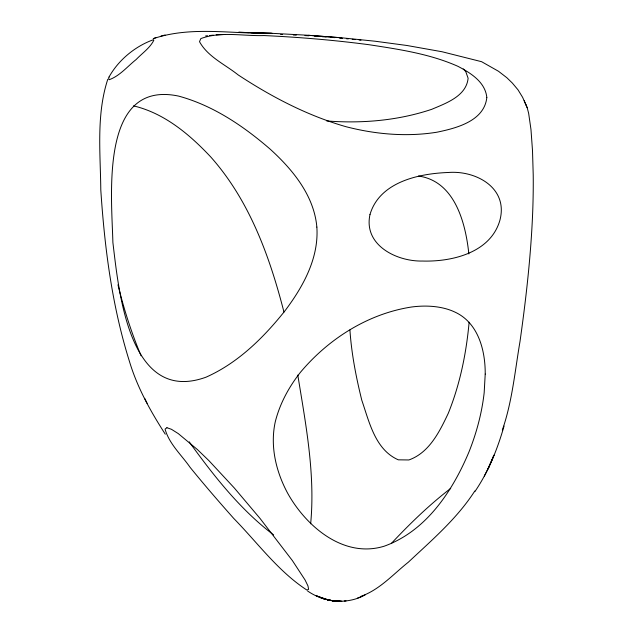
<?xml version="1.0" encoding="UTF-8"?>
<svg xmlns="http://www.w3.org/2000/svg" width="633" height="633" viewBox="0 0 633 633"><rect width="100%" height="100%" fill="white"/><g stroke="black" fill="none" stroke-linecap="round" stroke-linejoin="round"><path stroke-width="0.95" d="M469.124 322.205C466.292 353.341 460.009 384.326 448.251 413.373C439.547 431.674 429.309 452.722 408.886 459.962L398.323 459.827C375.14 449.699 369.261 421.879 361.791 400.23C356.078 377.133 351.497 353.681 349.922 329.912M310.653 523.808C315.384 474.062 305.731 424.039 297.795 375.053M504.05 426.064C497.467 449.129 488.415 471.807 474.829 491.683M491.706 460.745L493.93 455.151L487.948 468.966L491.35 461.52M107.8 79.22C96.161 114.692 100.441 153.154 100.789 189.797C104.603 247.653 111.986 305.723 129.385 361.214C137.171 387.317 150.567 411.403 165.292 434.198M489.277 466.244L484.324 476.071M502.341 430.036C512.247 401.599 514.938 371.128 519.994 341.551C525.881 299.876 530.668 257.995 532.527 215.932A77.321 7.541 -88.3 0 0 533.215 174.771L532.503 150.559L530.968 129.472L528.65 113.347L527.194 107.705L522.613 97.324L518.008 89.823L512.342 83.058L506.827 77.701L498.472 71.252L481.602 61.694L442.103 51.756L406.877 45.481L375.045 41.216L340.989 37.735L308.493 35.306M474.782 491.018C457.176 518.459 431.975 540.028 408.372 562.167C393.275 574.139 379.571 589.821 360.992 596.294M391.653 543.106C410.042 523.546 429.403 504.754 450.72 488.391M307.575 590.985C324.365 602.6 347.106 604.934 365.217 594.862M156.114 37.505L153.241 38.692C191.055 25.795 232.406 34.087 271.383 33.296L307.535 35.226L341.472 37.806M357.384 598.145L360.786 596.848M165.11 35.013L161.035 36.034M205.622 35.931L207.545 35.733M209.468 35.535L213.321 35.147M216.201 34.855L224.786 34.483M337.167 601.034L341.796 601.334L337.183 601.057L339.937 601.034M344.328 600.978L346.029 600.954M280.68 34.459L282.642 34.506M249.236 32.607L238.649 32.275L248.524 32.584M251.166 32.663L271.383 33.296M250.502 32.647L272.222 33.327M293.332 35.013L296.244 35.155M304.979 35.583L308.864 35.772M326.707 120.958C362.005 123.672 398.086 120.602 431.761 109.303C446.02 103.242 466.339 96.176 468.111 78.255L465.738 71.521L463.237 68.91M314.633 36.152L318.462 36.429M322.292 36.714L326.122 36.999M330.901 37.347L334.73 37.632M339.533 38.012L342.461 38.312M346.362 38.708L348.308 38.906M352.209 39.301L355.129 39.594M359.03 39.99L360.976 40.188M133.508 105.877C164.216 113.085 189.481 134.331 210.615 156.818C249.418 200.352 269.69 256.436 283.972 312.093M418.453 176.029C454.866 181.101 465.635 223.014 468.855 253.952M273.638 534.909C240.58 509.866 214.571 476.823 190.359 443.472L189.291 441.842M144.664 398.299L147.085 403.3M525.548 103.986L527.194 107.705M524.187 100.702L525.841 104.587M141.088 355.801A295.018 154.587 84.8 0 1 117.967 284.755M316.856 227.081C318.992 258.296 302.93 287.034 284.715 311.143C263.296 337.982 237.834 363.041 206.073 377.165C129.092 405.136 118.822 291.568 112.888 242.51C111.74 196.04 99.262 79.362 178.593 96.097C213.06 105.442 243.357 125.967 270.101 149.095C292.715 169.636 314.039 195.462 316.856 227.081M485.218 374.063L484.174 392.682A498.021 297.043 -15.5 0 1 469.061 451.725C452.603 491.097 426.144 531.214 384.223 546.192C343.774 558.662 306.166 526.506 287.659 493.226C276.012 471.593 269.951 446.336 275.236 421.958C279.77 403.719 288.854 387.064 300.406 372.339C328.464 338.869 367.892 313.802 411.41 307.029A67.565 40.298 -15.5 0 1 454.597 311.934C478.239 322.569 485.369 350.278 485.218 374.063M369.973 214.587C363.318 245.185 396.709 261.635 422.504 261.041C452.279 261.935 490.749 252.638 499.935 220.142C508.402 188.064 476.166 170.245 448.259 172.493C418.611 173.561 379.452 182.075 369.973 214.587M486.824 97.474C484.34 121.109 456.33 128.198 436.865 132.218C406.552 137.068 375.424 134.331 345.816 126.655C307.321 115.578 271.486 96.825 238.127 74.892C225.079 64.447 207.759 56.796 199.506 41.683L200.835 38.589C220.806 31.112 243.199 36.231 264.04 35.559C299.203 37.189 334.303 40.116 369.205 44.745C399.249 49.35 429.839 53.868 457.841 66.283C470.446 72.85 485.234 81.894 486.824 97.474M108.995 77.076L108.647 78.848L109.232 79.703C119.787 75.905 127.486 66.402 136.158 59.51C142.108 53.275 149.95 48.061 153.843 40.235L153.439 39.713C135.217 46.217 118.434 60.016 108.995 77.076M166.93 427.726L165.063 429.087C169.161 443.947 181.497 454.921 190.066 467.304C204.23 484.743 218.907 501.747 233.838 518.53C257.552 542.75 278.267 571.441 306.91 590.059L308.595 589.331L307.978 585.952L305.074 579.986L292.375 560.577L260.076 518.482L234.345 488.027L208.953 460.682L197.377 449.517L178.277 433.605L171.456 429.301L166.93 427.726M334.398 600.852L328.029 599.989L337.476 601.35L332.547 600.725L334.406 600.859M333.18 600.962L323.787 598.826L333.18 600.962M328.994 600.139L319.847 597.37L328.994 600.139M321.248 597.592L316.239 595.748L324.998 598.976L321.248 597.592"/></g></svg>
